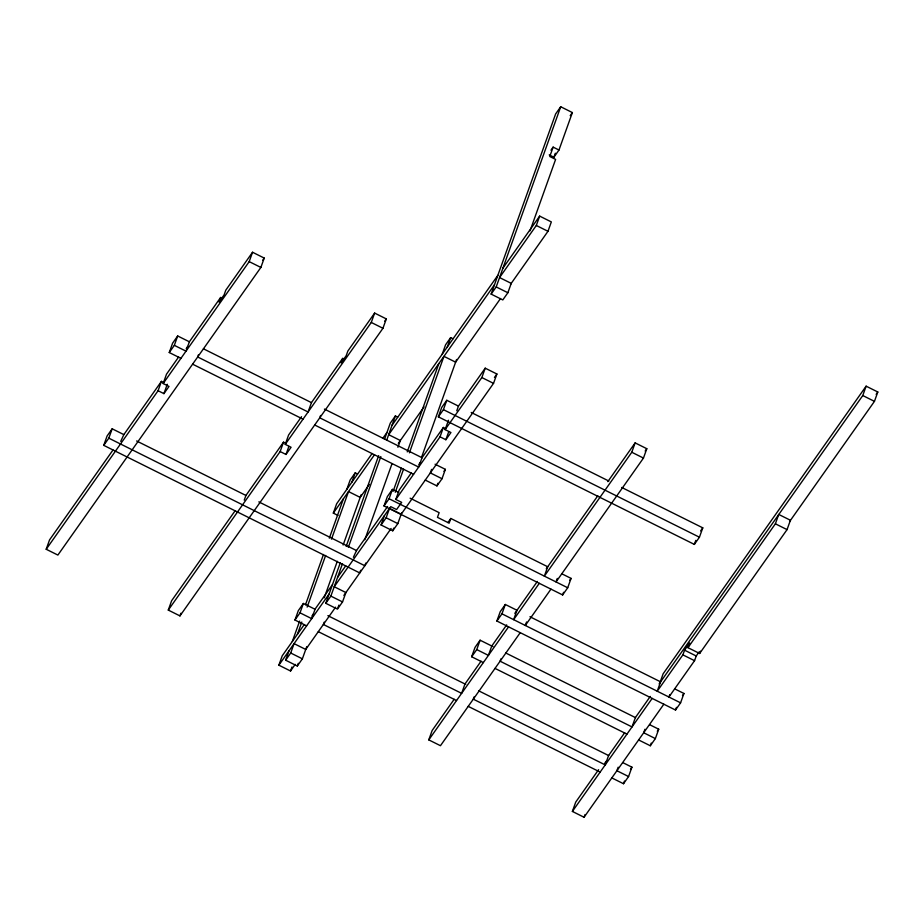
<?xml version="1.0" encoding="UTF-8"?>
<svg xmlns="http://www.w3.org/2000/svg" width="924" height="924" viewBox="0 0 924 924"><rect width="100%" height="100%" fill="white"/><g stroke="black" fill="none" stroke-linecap="round" stroke-linejoin="round"><path stroke-width="1.39" d="M180.931 358.35L169.254 352.529L174.336 345.345L186.013 351.155L189.362 341.788L220.709 297.366L219.034 302.056L224.116 294.86L225.791 290.171L252.552 252.252L264.229 258.073L260.868 267.44L57.877 555.07L46.2 549.26L49.55 539.893L113.005 449.988M360.707 570.247L359.748 572.926L103.742 445.356L107.092 435.989L112.174 428.805L123.747 434.569M103.742 445.356L108.813 438.172L112.174 428.805M169.254 352.529L172.615 343.162L177.685 335.978L189.27 341.741M46.2 549.26L158.085 390.725L161.434 381.358L163.779 382.524M174.336 345.345L177.685 335.978M158.085 390.725L163.918 393.636L169 386.44L163.155 383.529L166.516 374.162L178.632 356.999M163.918 393.636L167.279 384.269M198.521 354.631L197.678 356.976L308.085 411.988L311.446 402.621L342.792 358.2L341.118 362.878L346.188 355.694L347.874 351.005L374.636 313.086L386.313 318.907L382.952 328.274L179.961 615.904L168.284 610.083L171.633 600.716L235.089 510.81M163.155 383.529L249.203 261.619L252.552 252.252M179.961 615.904L180.919 613.224M244.248 500.138L245.923 495.449L283.518 442.18L285.851 443.347M168.284 610.083L280.168 451.547L283.518 442.18M280.168 451.547L286.001 454.458L291.083 447.274L285.239 444.363L288.6 434.996L301.524 416.678M286.001 454.458L288.877 446.431M320.605 415.465L319.762 417.81L418.664 467.082L422.025 457.715L443.381 427.454L445.714 428.609M285.239 444.363L371.275 322.453L374.636 313.086M295.206 664.379L290.54 670.997L278.863 665.188L282.213 655.821L304.262 624.578M306.629 625.837L294.952 620.027L298.302 610.66L303.384 603.464L314.98 609.239L332.501 584.569M337.976 515.442L333.31 513.109L336.659 503.742L372.106 453.522M294.952 620.027L300.023 612.831L303.384 603.464M306.745 646.638L302.379 658.824L297.309 666.019L285.632 660.198L288.993 650.831M292.342 641.464L299.642 621.078M305.486 604.77L323.481 554.481M329.325 538.172L343.439 498.764M346.789 489.397L350.15 480.018L355.22 472.834L357.553 474M285.632 660.198L290.714 653.014L294.063 643.635L305.74 649.457L335.585 607.172M297.413 634.268L301.802 622.037M307.149 607.091L325.641 555.451M331.485 539.142L348.51 491.568L360.187 497.389L369.311 484.465M351.871 482.201L355.22 472.834M290.54 670.997L291.972 666.989M315.049 609.286L311.7 618.653L300.023 612.831M297.309 666.019L298.279 663.305M324.209 597.863L337.306 561.284M343.127 545.033L361.145 494.71M411.296 472.915L399.18 490.09L395.818 499.457L401.663 502.367L396.581 509.563L390.748 506.652L334.222 586.74L345.888 592.561L342.538 601.928L337.468 609.124L325.791 603.303L340.344 562.658M346.165 546.407L378.655 455.636M384.476 439.385L390.298 423.123L395.38 415.939L397.713 417.105M325.791 603.303L330.861 596.119L342.504 563.605M348.325 547.343L380.827 456.583M386.648 440.321L395.38 415.939M324.209 622.129L323.377 624.474L461.63 693.358L464.98 683.991L481.069 661.191M337.941 607.784L338.9 605.105M364.818 539.708L392.065 463.594M397.909 447.285L400.346 440.494L388.669 434.673L494.479 284.742M561.723 573.735L571.067 578.389L567.717 587.756L562.635 594.952L384.014 505.948L387.364 496.581L392.446 489.385L398.752 492.527M365.788 563.051L364.83 565.731L108.813 438.172M384.014 505.948L389.085 498.752L392.446 489.385M401.697 512.774L397.817 523.608L392.746 530.803L381.069 524.982L384.419 515.615M393.127 491.291L401.397 468.191M407.241 451.882L438.865 363.536M442.226 354.169L445.576 344.802L450.658 337.618L452.991 338.773M381.069 524.982L386.14 517.787L389.501 508.419L401.166 514.241L493.532 383.368L496.893 374.001L485.216 368.179L458.454 406.098L456.768 410.787M395.287 492.261L403.557 469.149M409.39 452.841L443.947 356.352L455.624 362.162L500.554 298.498M447.297 346.985L450.658 337.618M392.746 530.803L393.716 528.089M421.587 457.23L456.583 359.494M621.736 487.468L702.783 527.847L699.433 537.214L694.351 544.409L438.346 416.839L441.695 407.472L446.777 400.288L458.35 406.052M438.346 416.839L443.416 409.655L446.777 400.288M395.818 499.457L440.032 436.821L443.381 427.454M510.533 284.349L547.978 231.3L551.339 221.922L539.662 216.112L536.313 225.479L499.549 277.558L511.226 283.368L507.877 292.735L502.795 299.93L491.129 294.109L555.636 113.941L560.718 106.745L572.383 112.566L558.974 150.035L553.892 157.23L549.226 154.897M440.032 436.821L445.865 439.732L450.947 432.536L445.102 429.625L448.463 420.258M491.129 294.109L496.2 286.925L560.718 106.745M431.6 469.392L430.341 472.903L442.019 478.724L445.368 469.346L435.077 464.218M445.865 439.732L448.741 431.693M558.974 150.035L553.13 147.124L549.78 156.491L555.613 159.402L530.029 230.861M553.892 157.23L555.336 153.211M425.271 480.087L436.948 485.909L437.907 483.229M445.102 429.625L481.854 377.546L485.216 368.179M557.299 578.424L556.04 581.935L643.462 458.073L646.812 448.706L635.135 442.885L631.785 452.252L544.363 576.126L547.713 566.759L450.82 518.468L449.145 523.157L437.468 517.336L439.143 512.658L410.117 498.186M520.235 632.663L440.459 745.703L428.782 739.881L432.143 730.514L454.192 699.272M483.344 662.577L471.667 656.756L475.028 647.389L480.099 640.205L492.954 646.604M471.667 656.756L476.749 649.572L480.099 640.205M674.601 688.819L683.945 693.474L680.584 702.841L675.513 710.036L496.881 621.032L500.242 611.665L505.312 604.469L516.99 610.29L513.64 619.658L539.293 583.31M496.881 621.032L501.963 613.836L505.312 604.469M474.139 696.835L473.296 699.168L605.22 764.91L608.581 755.532L624.67 732.744M500.935 658.858L500.092 661.203L632.016 726.934L635.377 717.567L650.288 696.43M526.564 621.967L525.306 625.479L550.958 589.131M562.635 594.952L563.594 592.272M663.836 704.215L584.06 817.255L572.383 811.434L575.744 802.067L598.602 769.669M584.06 817.255L585.019 814.575M694.351 544.409L695.795 540.39M618.156 767.209L616.897 770.72L628.574 776.541L631.924 767.174L622.915 762.681M611.827 777.916L623.504 783.725L624.462 781.057M660.256 681.831L663.132 673.804L866.123 386.174L877.8 391.995L874.451 401.363L789.581 521.598M644.952 729.244L643.693 732.755L655.37 738.576L658.72 729.209L649.734 724.728M638.623 739.951L650.3 745.76L651.247 743.092M529.949 616.747L660.591 681.843L657.23 691.21L682.882 654.862L684.569 650.184L689.639 642.989L687.964 647.678L699.641 653.487L787.052 529.625L790.413 520.258L778.736 514.437L775.386 523.804L687.964 647.678M669.75 694.686L668.907 697.031L694.559 660.683L696.234 655.994L699.133 651.882M675.513 710.036L676.472 707.357M699.641 653.487L700.473 651.143M659.135 683.899L862.773 395.541L866.123 386.174M161.434 381.358L123.851 434.615L120.721 441.36M186.232 348.533L187.688 346.477M262.601 260.372L264.229 258.073M384.684 321.194L386.313 318.907M570.212 115.65L572.383 112.566M550.958 150.208L553.13 147.124M382.825 438.334L386.948 432.501M392.019 425.306L497.828 275.375M502.91 268.191L539.662 216.112M333.31 513.109L374.52 454.712M398.325 443.358L424.024 406.941M337.572 577.373L345.726 565.823M387.56 506.548L356.502 550.542L353.384 557.288M311.931 616.019L313.375 613.963M418.895 464.46L420.351 462.404M278.863 665.188L329.14 593.936M494.456 377.442L496.893 374.001M343.867 595.426L391.118 528.482M443.924 471.402L445.368 469.346M436.948 485.909L442.019 478.724M447.921 522.58L450.82 518.468M506.687 624.89L491.776 646.015L488.415 655.393L476.749 649.572M514.818 613.374L537.352 581.439M546.269 568.803L597.851 495.726M607.796 481.635L635.135 442.885M428.782 739.881L508.558 626.853M645.16 451.051L646.812 448.706M569.611 580.445L571.067 578.389M700.611 530.93L702.783 527.847M604.723 763.305L606.179 761.249M572.383 811.434L652.159 698.405M876.137 394.352L877.8 391.995M630.48 769.23L631.924 767.174M657.276 731.265L658.72 729.209M682.49 695.529L683.945 693.474M623.504 783.725L628.574 776.541M650.3 745.76L655.37 738.576M536.313 225.479L547.978 231.3M862.773 395.541L874.451 401.363M496.2 286.925L507.877 292.735M249.203 261.619L260.868 267.44M371.275 322.453L382.952 328.274M481.854 377.546L493.532 383.368M631.785 452.252L643.462 458.073M775.386 523.804L787.052 529.625M471.217 412.462L608.87 481.058M443.416 409.655L699.433 537.214M203.43 348.798L311.527 402.668M324.405 409.078L422.21 457.807M192.608 364.172L303.014 419.173M314.691 424.994L413.594 474.278M389.085 498.752L567.717 587.756M684.569 650.184L696.234 655.994M682.882 654.862L694.559 660.683M386.14 517.787L397.817 523.608M501.963 613.836L680.584 702.841M136.613 440.979L245.969 495.472M258.836 501.882L356.606 550.6M505.798 653.014L635.596 717.682M495.021 668.399L626.946 734.13M330.861 596.119L342.538 601.928M327.858 615.661L465.719 684.361M478.609 690.771L608.743 755.613M318.295 631.658L456.548 700.542M468.225 706.363L600.15 772.094M290.714 653.014L302.379 658.824"/></g></svg>
